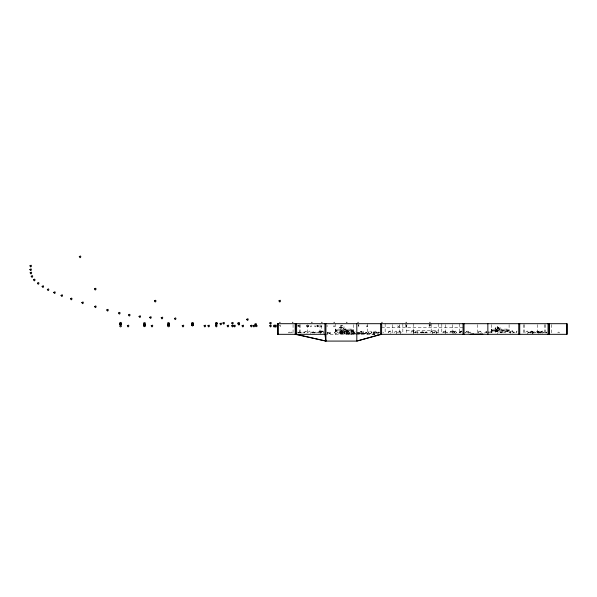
<?xml version="1.0" encoding="UTF-8"?>
<svg xmlns="http://www.w3.org/2000/svg" width="597" height="597" viewBox="0 0 597 597"><rect width="100%" height="100%" fill="white"/><g stroke="black" fill="none" stroke-linecap="round" stroke-linejoin="round"><path stroke-width="0.45" stroke-dasharray="2.98 2.24" d="M517.099 330.999L516.077 332.536L517.189 331.066M288.269 332.932L289.187 332.014L290.112 332.932M290.463 332.932L291.388 332.014L292.306 332.932M298.903 332.932L299.784 331.857L300.709 332.775M302.918 332.932L303.843 332.014L304.761 332.932M306.724 325.775L307.149 326.813M311.186 332.775L312.104 331.857L313.029 332.775M312.44 332.932L312.492 332.536M314.641 332.932L315.559 332.014L316.485 332.932M318.305 332.932L319.223 332.014L320.149 332.932M382.856 326.253L382.856 325.775M407.139 324.671L406.221 325.589L405.296 324.671L406.221 325.365L407.109 324.678M415.228 332.932L416.154 332.014L417.079 332.932M420.355 332.775L421.281 331.857L422.198 332.775M421.452 332.932L422.139 332.044L423.676 332.283M421.81 332.932L422.728 331.887L423.825 332.477M422.042 332.775L422.169 332.313M422.101 332.932L422.788 332.044M424.564 332.932L425.489 332.014L426.415 332.932M425.265 332.932L426.31 332.014M425.392 332.932L426.071 332.044M433.325 332.932L434.243 332.014L435.168 332.932M436.825 332.932L437.75 332.014L438.676 332.932M442.847 332.932L443.765 332.014L444.69 332.932M445.966 332.932L446.892 332.014L447.81 332.932M459.093 332.932L460.011 332.014L460.936 332.932M467.309 332.932L468.235 332.014L469.152 332.932M469.167 332.932L470.093 332.014L471.018 332.932M490.331 332.932L491.249 332.014L492.174 332.932M499.987 332.932L500.913 332.014L501.831 332.932L503.01 332.044L503.689 332.932M503.652 332.932L504.577 332.014L505.495 332.932L506.637 332.044L507.323 332.932M509.234 332.932L510.159 332.014L511.077 332.932M513.174 332.932L514.099 332.014L515.024 332.932M528.3 332.932L529.218 332.014L530.143 332.932M530.77 332.775L531.688 331.857L532.614 332.775M533.688 332.775L534.613 331.857L535.539 332.775M538.031 332.932L538.957 332.014L539.875 332.932M539.457 332.775L540.382 331.857L541.3 332.775M541.889 332.775L542.815 331.857L543.733 332.775M546.054 332.775L546.971 331.857M546.449 332.932L546.912 332.133M557.732 332.932L558.658 332.014L559.576 332.932M335.783 329.119L335.559 329.887L353.267 329.887L353.043 329.119L335.783 329.119L335.559 330.663L353.267 330.663L353.043 329.119M491.615 329.119L491.391 329.887L509.099 329.887L508.875 329.119L491.615 329.119L491.391 330.663L509.099 330.663L508.875 329.119M304.507 332.507C304.813 329.947 309.343 331.499 306.888 333.372M304.582 332.507L305.343 331.663M307.776 332.507L309.85 330.992L310.843 332.469M320.596 333.372L321.373 332.507L321.395 323.693M335.574 334.014L334.559 332.574L335.38 331.663M340.618 331.656C338.551 332.275 341.006 335.298 342.111 333.327M342.581 331.425L341.723 332.275L342.76 333.79M342.835 332.536L341.887 330.999L339.865 332.462M348.417 331.081L346.297 332.507L347.327 334.014M344.782 333.954C347.678 334.708 346.775 329.216 344.536 331.656M348.641 333.327L349.372 332.469M347.372 334.029L349.454 332.507L348.461 331.029M352.917 330.999L350.887 332.454L351.902 334.014M351.924 333.947L353.939 332.469M361.692 334.014C358.155 332.119 365.177 329.887 362.454 332.611C360.782 333.007 361.163 330.104 362.678 330.917M369.528 334.014C365.946 329.089 375.588 331.745 369.603 334.022M374.088 333.917C369.924 332.768 378.297 329.656 373.841 331.641M376.222 332.507C370.252 337.23 379.804 330.551 374.55 332.477C374.304 335.551 378.222 332.26 375.229 331.029M388.095 332.477C389.229 328.432 392.856 334.85 390.244 331.029M396.012 330.999L394.042 332.536M396.304 333.327L397.035 332.469M396.341 333.372C398.371 332.648 395.707 329.656 394.796 331.663M397.878 332.507L400.012 331.096M400.221 333.327L401.035 332.507L400.042 331.029M413.072 331.096C415.878 335.596 412.221 327.619 411.012 332.536M415.706 331.656L414.863 332.551L417.019 331.029L418.004 332.477L417.236 333.372M417.997 332.536L416.907 331.059M429.967 332.462L432.004 331.096M432.213 333.327L432.944 332.469M435.847 331.059L433.87 332.536M442.929 332.507C443.205 329.954 447.787 331.663 445.31 333.372M450.638 331.663C447.966 334.275 453.317 328.798 452.951 332.462M451.422 332.507L453.474 330.999M453.295 332.507L455.414 331.081M459.257 332.507L461.332 330.992L462.317 332.447M461.399 331.663L460.638 332.536M465.787 332.507C466.19 330.022 470.526 331.619 468.167 333.372M478.406 332.574C478.369 329.731 483.249 331.678 480.697 333.372M478.391 332.507L479.13 331.686M485.973 332.462L486.659 331.641M496.204 329.589L495.167 328.081L497.219 326.566M495.249 332.484C495.301 330.104 500.085 331.522 497.547 333.372M498.226 328.126L496.264 329.529L497.525 328.962M510.278 332.23C512.174 330.163 508.614 333.044 511.174 333.753M513.248 332.328L512.241 330.828M527.584 333.372C530.046 331.574 525.427 330.089 525.278 332.536M528.27 332.536L527.547 333.327M529.77 332.507L531.823 330.999M530.427 332.507C530.711 329.999 535.225 331.417 532.808 333.372M532.77 333.327C534.651 332.648 532.233 329.813 531.278 331.656M535.74 332.462L537.703 330.999M537.628 332.574L538.442 331.663M537.703 332.574C538.113 329.566 542.397 331.932 539.986 333.372M538.031 333.372L538.8 332.477L537.785 331.096M540.24 332.574L541.054 331.663M543.374 332.507L542.598 333.372M306.642 325.775L306.962 325.365M308.336 326.477L308.425 325.775M312.47 332.693L313.38 331.857L314.253 332.693M429.124 324.514C428.28 326.238 431.571 326.238 430.721 324.514M488.764 332.439L488.764 331.514M321.358 332.559C321.156 328.066 315.149 335.551 320.268 330.999M341.82 332.23L343.805 330.76L344.865 332.208M344.79 332.328L343.85 330.768M346.827 332.536L345.738 331.059M350.887 332.454L351.887 333.917M354.014 332.536L353.208 333.327M368.588 332.462C367.2 336.036 365.715 330.059 368.588 332.574M391.147 332.551L390.46 333.372M401.012 332.559L400.259 333.372M414.072 332.559L413.318 333.372M432.937 332.551L432.25 333.372M465.794 332.477L466.623 331.663M481.376 332.551L480.451 331.096M540.233 332.477L542.3 330.992L543.36 332.439M279.068 325.559C281.105 323.604 281.105 328.432 279.068 326.477M306.739 325.559L307.149 325.216M312.567 332.477L313.365 332.014L314.164 332.477M358.872 324.537L358.312 324.969M430.721 324.634C426.221 327.014 433.623 327.014 429.124 324.634M310.149 333.372L310.91 332.559M319.947 333.372L320.701 332.559L319.686 330.999L317.589 332.574L318.402 331.663M323.208 333.372L323.97 332.559M336.596 330.999L334.559 332.574M335.566 333.917L337.686 332.536L336.708 331.029M342.902 332.559L340.842 334.029M344.462 331.641L343.685 332.536L344.715 334.014M344.521 331.663L343.76 332.507L344.678 333.984M344.857 332.328L342.745 333.686M413.281 333.327L413.997 332.551M436.131 333.327L436.937 332.462L436.168 333.372M445.272 333.327L446.011 332.477L445.063 331.096M452.183 333.372L452.936 332.559M453.765 333.327L454.578 332.507L453.586 331.029M453.802 333.372L454.556 332.559L453.563 331.007M455.638 333.327L456.369 332.469M455.675 333.372L456.444 332.477L455.459 331.029M488.264 333.372L489.033 332.477M497.51 333.327L498.241 332.469M512.562 333.141L513.316 332.328M532.114 333.327L532.92 332.462L532.151 333.372M321.649 331.686L322.955 330.999L320.91 332.536M353.245 333.372L351.969 334.022M361.767 334.022L363.006 333.327M411.773 331.663L413.049 330.992M460.033 331.641L461.421 331.029L462.391 332.439M495.98 331.686L497.301 331.096M297.769 325.365C299.687 323.992 299.687 328.044 297.769 326.671M307.992 326.813L308.5 326.253L308.186 325.365M308.261 326.671L307.776 326.91M326.872 326.813L327.328 326.014L326.872 325.216M422.079 332.283L423.027 332.014M351.663 331.626L352.976 330.992L354.021 332.477M361.513 331.656C357.842 331.969 363.148 331.051 360.752 332.574M362.961 333.357L363.819 332.507L362.797 331.096M370.797 333.357L371.647 332.477L370.55 331.059M450.601 331.626L451.884 330.992M526.002 331.626L527.315 330.992M541.016 331.626L542.352 331.096M511.002 331.38L512.293 330.76L513.33 332.23M317.835 326.91L318.485 326.253L318.059 325.216M341.23 326.843C338.484 332.051 346.715 323.275 343.402 328.656C337.521 324.552 346.066 324.462 341.469 326.813C337.529 326.358 343.588 323.813 341.208 326.91M358.312 325.761L358.969 324.634M358.312 326.91L358.998 326.014L358.312 325.126M430.385 324.671L429.459 324.671M497.249 326.559L498.316 328.037M496.241 329.596L495.256 328.141M484.309 332.992L491.391 331.663L509.099 330.999L498.473 332.992M297.679 325.126L298.843 326.014L297.679 326.91M317.895 325.096L316.671 326.014L317.895 326.94M297.739 332.044L298.873 332.693M326.947 333.857L327.872 332.932L326.947 332.014M353.267 330.999L339.103 331.663L353.267 331.663L355.924 332.156M355.924 333.201L346.185 333.656L367.431 333.656L346.185 334.32L346.185 332.992L335.559 330.999M356.812 333.156L360.349 332.992L374.52 334.32M381.602 327.238L463.056 327.238M335.559 330.335L353.267 330.335M491.391 330.335L509.099 330.335M406.393 330.775L438.265 330.775M491.391 330.999L509.099 330.999M486.667 331.887L485.749 331.887L486.667 332.066M297.619 332.686L299.075 332.872M420.355 332.686L423.892 332.686M346.185 332.992L355.924 332.992M356.812 332.992L360.349 332.992L360.349 334.32M324.932 334.32L377.931 334.32M426.183 332.014L426.773 332.133M318.134 325.126C314.5 326.604 321.074 327.328 317.835 325.126M531.905 331.096L532.912 332.439M356.812 332.328L360.349 332.992M488.697 332.044L489.383 332.932M426.422 332.044L427.236 332.932M422.974 332.044L423.654 332.932M422.616 332.044L423.303 332.932M379.916 332.133L378.662 332.477L378.804 333.589M307.373 326.91L306.642 326.253M390.229 331.007L388.162 332.536M464.847 332.133L465.309 332.932M382.901 332.133L383.364 332.932M307.992 325.216L308.41 325.559M341.902 331.096L342.827 332.447M426.84 332.283L427.109 332.932M377.916 333.589C376.737 332.335 379.438 331.216 379.491 332.932M497.331 326.604L498.301 328.014M467.944 331.029L468.936 332.477M435.952 331.029L436.929 332.439M432.034 331.029L433.026 332.477M322.992 331.029L323.97 332.439M319.731 331.029L320.626 332.447M423.766 332.313L423.945 332.932M314.276 332.536L314.283 332.932M551.598 324.581L551.598 334.32M546.874 332.872L544.755 332.872M545.404 324.581L545.404 332.544M544.516 324.581L544.516 334.32M542.061 332.872L540.598 332.872M539.628 332.872L538.166 332.872M537.434 324.581L537.434 334.32M534.405 332.872L533.046 332.872M531.479 332.872L530.121 332.872M524.651 324.581L524.651 332.544M523.27 324.581L523.27 332.544M509.099 324.581L509.099 332.656M495.428 330.328L493.965 330.328M491.391 324.581L491.391 334.32M477.227 324.581L477.227 334.32M459.518 323.693L459.518 334.32M452.436 324.581L452.436 332.544M445.347 324.581L445.347 332.544M441.81 323.693L441.81 334.32M438.265 323.693L438.265 332.544M431.183 323.693L431.183 332.544M413.475 323.693L413.475 334.32M406.393 324.581L406.393 332.544M402.848 323.693L402.848 334.32M399.311 324.581L399.311 334.32M392.229 324.581L392.229 334.32M385.14 323.693L385.14 332.544M367.431 323.693L367.431 334.32M353.267 324.581L353.267 334.32M347.976 330.634L346.514 330.634M344.342 329.029L342.887 329.029M335.559 323.693L335.559 334.32M320.007 324.581L320.007 332.544M314.947 332.872L312.313 332.872M307.224 324.581L307.224 334.32M302 332.872L300.537 332.872M300.142 324.581L300.142 334.32M299.261 324.581L299.261 332.544M293.06 324.581L293.06 332.544M310.022 325.775C311.156 329.298 312.768 323.29 310.022 325.775M314.44 325.775C315.574 329.298 317.179 323.29 314.44 325.775M320.35 325.775C321.477 329.298 323.089 323.29 320.35 325.775M328.589 332.693C329.723 336.215 331.328 330.208 328.589 332.693M329.245 332.693C330.372 336.215 331.984 330.208 329.245 332.693M333.298 325.775C334.424 329.298 336.036 323.29 333.298 325.775M339.544 332.693C340.671 336.215 342.282 330.208 339.544 332.693M340.753 332.693C341.887 336.215 343.491 330.208 340.753 332.693M344.208 328.88C345.335 332.402 346.947 326.395 344.208 328.88M347.32 332.693C348.447 336.215 350.058 330.208 347.32 332.693M347.842 330.492C348.969 334.014 350.581 328.007 347.842 330.492M353.543 331.708C354.67 335.23 356.282 329.223 353.543 331.708M366.177 325.775C367.312 329.298 368.916 323.29 366.177 325.775M397.684 325.775C398.811 329.298 400.423 323.29 397.684 325.775M405.333 325.775C406.46 329.298 408.072 323.29 405.333 325.775M495.294 330.186C496.42 333.708 498.032 327.701 495.294 330.186M498.577 327.492C499.711 331.014 501.316 325.007 498.577 327.492M498.577 328.656C499.711 332.178 501.316 326.171 498.577 328.656M340.715 327.641L339.253 327.828L340.715 327.641M342.648 327.641L341.185 327.828L342.648 327.641M498.719 327.641L497.256 327.828L498.719 327.641M498.719 328.798L497.256 328.984L498.719 328.798M353.678 331.857L352.223 332.036L353.678 331.857M366.782 332.686L365.319 332.872L366.782 332.686M329.38 332.842L327.268 333.029L329.38 332.842M340.894 332.842L338.215 333.029L340.894 332.842M347.454 332.842L345.999 333.029L347.454 332.842M374.595 332.842L373.132 333.029L374.595 332.842M378.707 332.842L376.349 333.029L378.707 332.842"/><path stroke-width="0.9" d="M119.691 323.738C119.296 325.201 123.213 325.783 120.587 326.94C118.109 325.91 121.46 325.164 121.504 323.977M143.578 324.552L143.578 325.052M145.362 325.052L145.362 324.552M167.623 324.626L168.541 323.537L169.466 324.626M169.466 324.462L169.339 325.089M193.443 324.552L192.764 325.805L191.63 325.111M121.385 323.708C122.146 322.395 119.661 321.723 119.661 323.253C119.437 323.708 122.378 322.94 120.825 324.141M121.475 324.216C119.169 326.783 119.803 320.947 121.475 323.932M143.578 324.574L144.011 323.992M145.362 325.029L144.929 325.611M169.436 324.701L168.541 325.552L167.742 324.925M191.63 324.678L192.525 323.992L193.413 324.678M193.413 324.783L192.525 325.469L191.63 324.783M276.142 326.253C274.075 328.798 274.075 323.238 276.142 325.775M191.868 323.425L191.868 324.731M193.443 324.917C193.846 323.074 190.921 323.462 191.63 325.156M193.174 323.902C194.547 321.984 190.495 321.984 191.868 323.902M193.174 324.731L193.174 323.425M217.062 323.902C218.435 321.984 214.383 321.984 215.756 323.902M239.322 323.902C240.681 321.425 236.016 322.678 238.434 324.141M275.142 325.559L276.18 325.126M168.085 325.216C166.175 326.977 170.578 327.552 169.197 325.365M169.197 325.111L167.891 325.111M144.713 324.141C147.243 321.88 141.683 322.432 144.235 323.902M144.235 325.126C141.69 327.193 147.25 327.193 144.713 325.126M144.929 325.589L144.235 325.686M192.988 325.671L192.525 325.79M274.68 326.813C272.471 327.649 273.523 323.731 275.023 325.559M144.235 323.925L144.713 323.925M168.541 324.171C171.533 322.835 166.16 321.395 168.085 324.052M255.844 325.126C252.337 323.992 258.337 322.35 255.852 325.216C254.023 328.193 259.479 325.932 256.076 325.126M279.627 322.358L280.105 322.358M292.433 322.358L292.911 322.358M276.18 326.91L275.478 326.813M311.597 322.358L312.074 322.358M321.604 322.358L322.082 322.358M333.947 322.358L334.424 322.358M346.499 322.358L346.976 322.358M357.834 322.358L358.312 322.358M381.722 322.358L382.199 322.358M405.982 322.358L406.46 322.358M429.683 322.358L430.161 322.358M473.682 333.984L470.145 334.32L482.936 334.022M381.602 323.693L381.602 334.32L356.812 341.081L325.91 341.081L324.932 334.32L277.508 334.32L277.508 323.693L567.15 323.693L567.15 334.32L379.767 334.32M325.91 323.693L325.91 341.081L295.216 334.32L295.216 323.693M325.91 341.081L296.605 334.32L296.605 323.693M192.286 325.805L191.868 325.566M144.713 323.902L145.362 324.574M120.348 324.141L119.93 323.902M144.011 325.611L143.578 325.029M169.436 324.387L168.302 323.738L167.653 324.865M167.653 324.701L167.742 325.089M121.475 323.738L121.504 324.171M566.747 323.693L566.747 334.32M566.65 323.693L566.65 334.32M549.441 323.693L549.441 334.32M549.039 323.693L549.039 334.32M548.061 323.693L548.061 334.32M519.726 323.693L519.726 334.32M518.748 323.693L518.748 334.32M487.853 323.693L487.853 334.32M464.041 323.693L464.041 334.32M463.056 323.693L463.056 334.32M380.625 323.693L380.625 334.32L356.812 341.081L356.812 323.693M324.932 323.693L324.932 334.32M295.627 323.693L295.627 334.32M278.008 323.693L278.008 334.32M277.918 323.693L277.918 334.32M29.954 265.829C31.081 269.351 32.693 263.344 29.954 265.829M29.88 269.486C31.014 273.008 32.619 267.001 29.88 269.486M30.171 272.777C31.305 276.299 32.91 270.292 30.171 272.777M31.208 276.239C32.335 279.762 33.947 273.754 31.208 276.239M33.522 279.747C34.648 283.269 36.26 277.262 33.522 279.747M37.439 283.15C38.574 286.672 40.178 280.665 37.439 283.15M42.111 286.351C43.245 289.873 44.85 283.866 42.111 286.351M47.327 289.485C48.454 293.008 50.066 286.993 47.327 289.485M53.737 292.373C54.864 295.896 56.476 289.888 53.737 292.373M61.051 295.366C62.178 298.888 63.789 292.881 61.051 295.366M70.483 298.709C71.618 302.231 73.222 296.224 70.483 298.709M79.297 256.606C80.423 260.128 82.035 254.121 79.297 256.606M81.834 302.567C82.961 306.089 84.573 300.082 81.834 302.567M94.513 288.888C95.647 292.411 97.251 286.403 94.513 288.888M94.61 306.522C95.736 310.044 97.348 304.037 94.61 306.522M106.766 309.955C107.893 313.477 109.505 307.47 106.766 309.955M118.572 312.977C119.698 316.5 121.31 310.485 118.572 312.977M128.527 314.917C129.661 318.44 131.265 312.432 128.527 314.917M127.348 325.775C128.474 329.298 130.086 323.29 127.348 325.775M139.049 316.365C140.183 319.888 141.787 313.88 139.049 316.365M149.728 317.291C150.854 320.813 152.466 314.806 149.728 317.291M154.466 300.873C155.593 304.395 157.205 298.388 154.466 300.873M151.235 325.775C152.362 329.298 153.974 323.29 151.235 325.775M161.227 317.761C162.354 321.283 163.966 315.268 161.227 317.761M174.428 318.492C175.563 322.014 177.175 316.007 174.428 318.492M182.242 325.775C183.369 329.298 184.98 323.29 182.242 325.775M204.092 325.775C205.226 329.298 206.831 323.29 204.092 325.775M207.928 325.775C209.062 329.298 210.666 323.29 207.928 325.775M215.517 323.813C216.651 327.335 218.256 321.328 215.517 323.813M215.517 325.775C216.651 329.298 218.256 323.29 215.517 325.775M220.009 323.716C221.144 327.238 222.748 321.231 220.009 323.716M222.92 323.014C224.047 326.537 225.659 320.529 222.92 323.014M227.166 325.775C228.293 329.298 229.905 323.29 227.166 325.775M231.718 323.014C232.845 326.537 234.457 320.529 231.718 323.014M231.718 325.775C232.845 329.298 234.457 323.29 231.718 325.775M233.793 325.775C234.919 329.298 236.531 323.29 233.793 325.775M238.091 323.932C239.218 327.454 240.83 321.447 238.091 323.932M242.083 325.775C243.21 329.298 244.822 323.29 242.083 325.775M246.695 319.32C247.822 322.843 249.434 316.835 246.695 319.32M250.539 325.775C251.665 329.298 253.277 323.29 250.539 325.775M253.113 325.775C254.24 329.298 255.852 323.29 253.113 325.775M269.754 323.014C270.881 326.537 272.493 320.529 269.754 323.014M269.754 325.775C270.881 329.298 272.493 323.29 269.754 325.775M278.971 300.873C280.105 304.395 281.717 298.388 278.971 300.873"/></g></svg>
